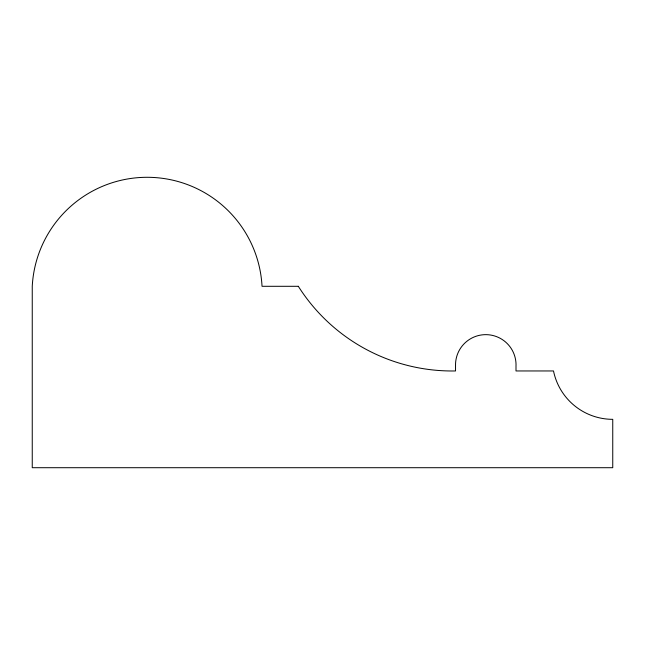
<?xml version="1.0" encoding="UTF-8"?>
<svg xmlns="http://www.w3.org/2000/svg" width="645" height="645" viewBox="0 0 645 645"><rect width="100%" height="100%" fill="white"/><g stroke="black" fill="none" stroke-linecap="round" stroke-linejoin="round"><path stroke-width="0.97" d="M298.312 286.299L262.031 286.299A115.052 115.052 0 0 0 147.141 177.294A115.052 115.052 0 0 0 32.25 286.299L32.25 467.706L612.75 467.706L612.75 419.331A60.469 60.469 0 0 1 553.507 370.956L516 370.956L516 366.376A30.259 30.259 0 0 0 486.233 334.65A30.259 30.259 0 0 0 455.531 365.473L455.531 370.956A182.18 182.18 0 0 1 298.312 286.299"/></g></svg>
